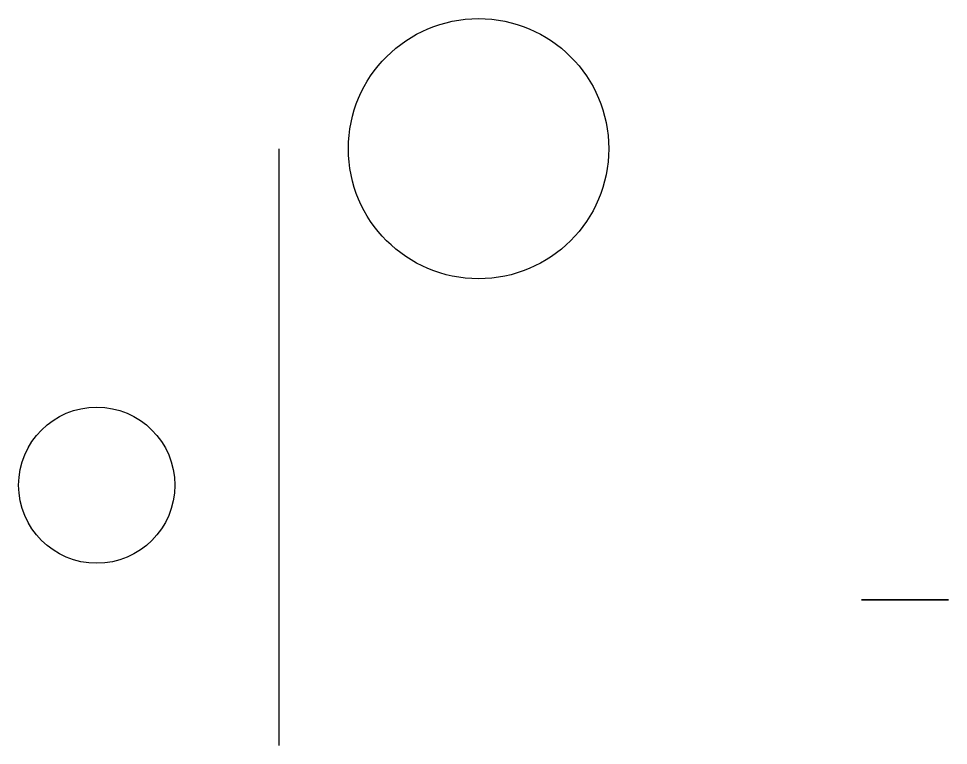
# Model space of a CAD drawing. Header units: inches. Extents: x -467 to -199, y -122 to 88.
import ezdxf

# ---------------------------------------------------------------- set-up
doc = ezdxf.new("R2010")
doc.units = ezdxf.units.IN
doc.header["$MEASUREMENT"] = 0

msp = doc.modelspace()

# ---------------------------------------------------------------- linework, layer by layer
msp.add_line((-392.19, 50.05, 211.27), (-392.19, -121.95, 211.27))
for centre, radius in [((-334.69, 50.05, 211.27), 37.5), ((-444.69, -46.95, 211.27), 22.5)]:
    msp.add_circle(centre, radius)
at = {"extrusion": (0, 1, 0)}
for centre in [(211.84, 271.27, -79.95), (211.84, 151.27, -79.95)]:
    msp.add_circle(centre, 12.5, dxfattribs=at)

doc.saveas('drawing.dxf')
